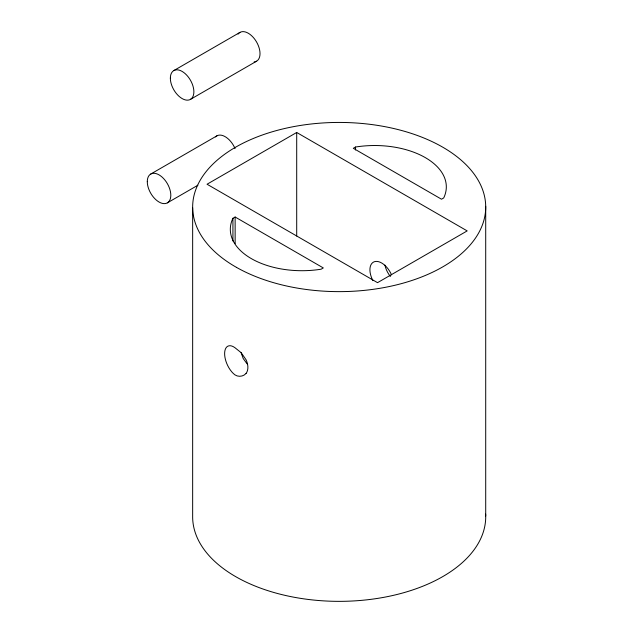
<?xml version="1.0" encoding="UTF-8"?>
<svg xmlns="http://www.w3.org/2000/svg" width="633" height="633" viewBox="0 0 633 633"><rect width="100%" height="100%" fill="white"/><g stroke="black" fill="none" stroke-linecap="round" stroke-linejoin="round"><path stroke-width="0.95" d="M173.798 70.587L239.939 32.402M190.43 99.389L256.571 61.203M150.733 174.051L216.874 135.866M167.365 202.853L197.892 185.232M296.703 132.479L207.046 184.235L377.537 282.666L467.186 230.903L296.703 132.479L296.703 236.038M355.524 147.03L353.317 148.304L441.502 199.213L443.709 197.939A71.632 41.359 0 0 0 425.336 157.633A71.632 41.359 0 0 0 355.524 147.03L355.524 149.989M232.928 218.29L235.136 217.016L323.313 267.933L321.113 269.207A71.632 41.359 0 0 1 251.301 258.596A71.632 41.359 0 0 1 232.928 218.29L232.928 240.975M247.107 363.856L243.214 358.547L241.126 352.747M485.709 206.311L485.709 516.03M235.136 217.016L235.136 243.65M192.654 207.759L192.654 517.477A146.532 84.6 0 0 0 342.089 601.334A146.532 84.6 0 0 0 485.646 514.123M372.94 280.617A16.624 9.598 60 0 1 374.514 261.666A16.624 9.598 60 0 1 391.534 274.872M390.395 276.502A16.624 9.598 60 0 1 384.919 265.1M238.071 34.135A16.624 9.598 60 0 1 256.571 42A16.624 9.598 60 0 1 254.134 61.955M215.552 136.918A16.624 9.598 60 0 1 235.049 148.573M246.102 373.391C243.46 376.595 238.332 377.228 234.946 374.863A16.814 8.451 65.7 0 1 227.651 365.494A16.553 8.316 65.7 0 1 227.651 346.291A16.814 8.451 65.7 0 1 234.946 347.707L241.189 352.708L246.102 359.813A16.49 10.753 52.6 0 1 246.102 373.391M236.457 267.363A146.532 84.6 0 0 0 481.04 228.228A146.532 84.6 0 0 0 300.05 125.508A146.532 84.6 0 0 0 236.457 267.363M170.356 78.199A16.624 9.598 60 0 0 187.993 100.141A16.624 9.598 60 0 0 187.993 76.625A16.624 9.598 60 0 0 170.356 78.199M147.291 181.663A16.624 9.598 60 0 0 164.928 203.604A16.624 9.598 60 0 0 164.928 180.089A16.624 9.598 60 0 0 147.291 181.663"/></g></svg>
